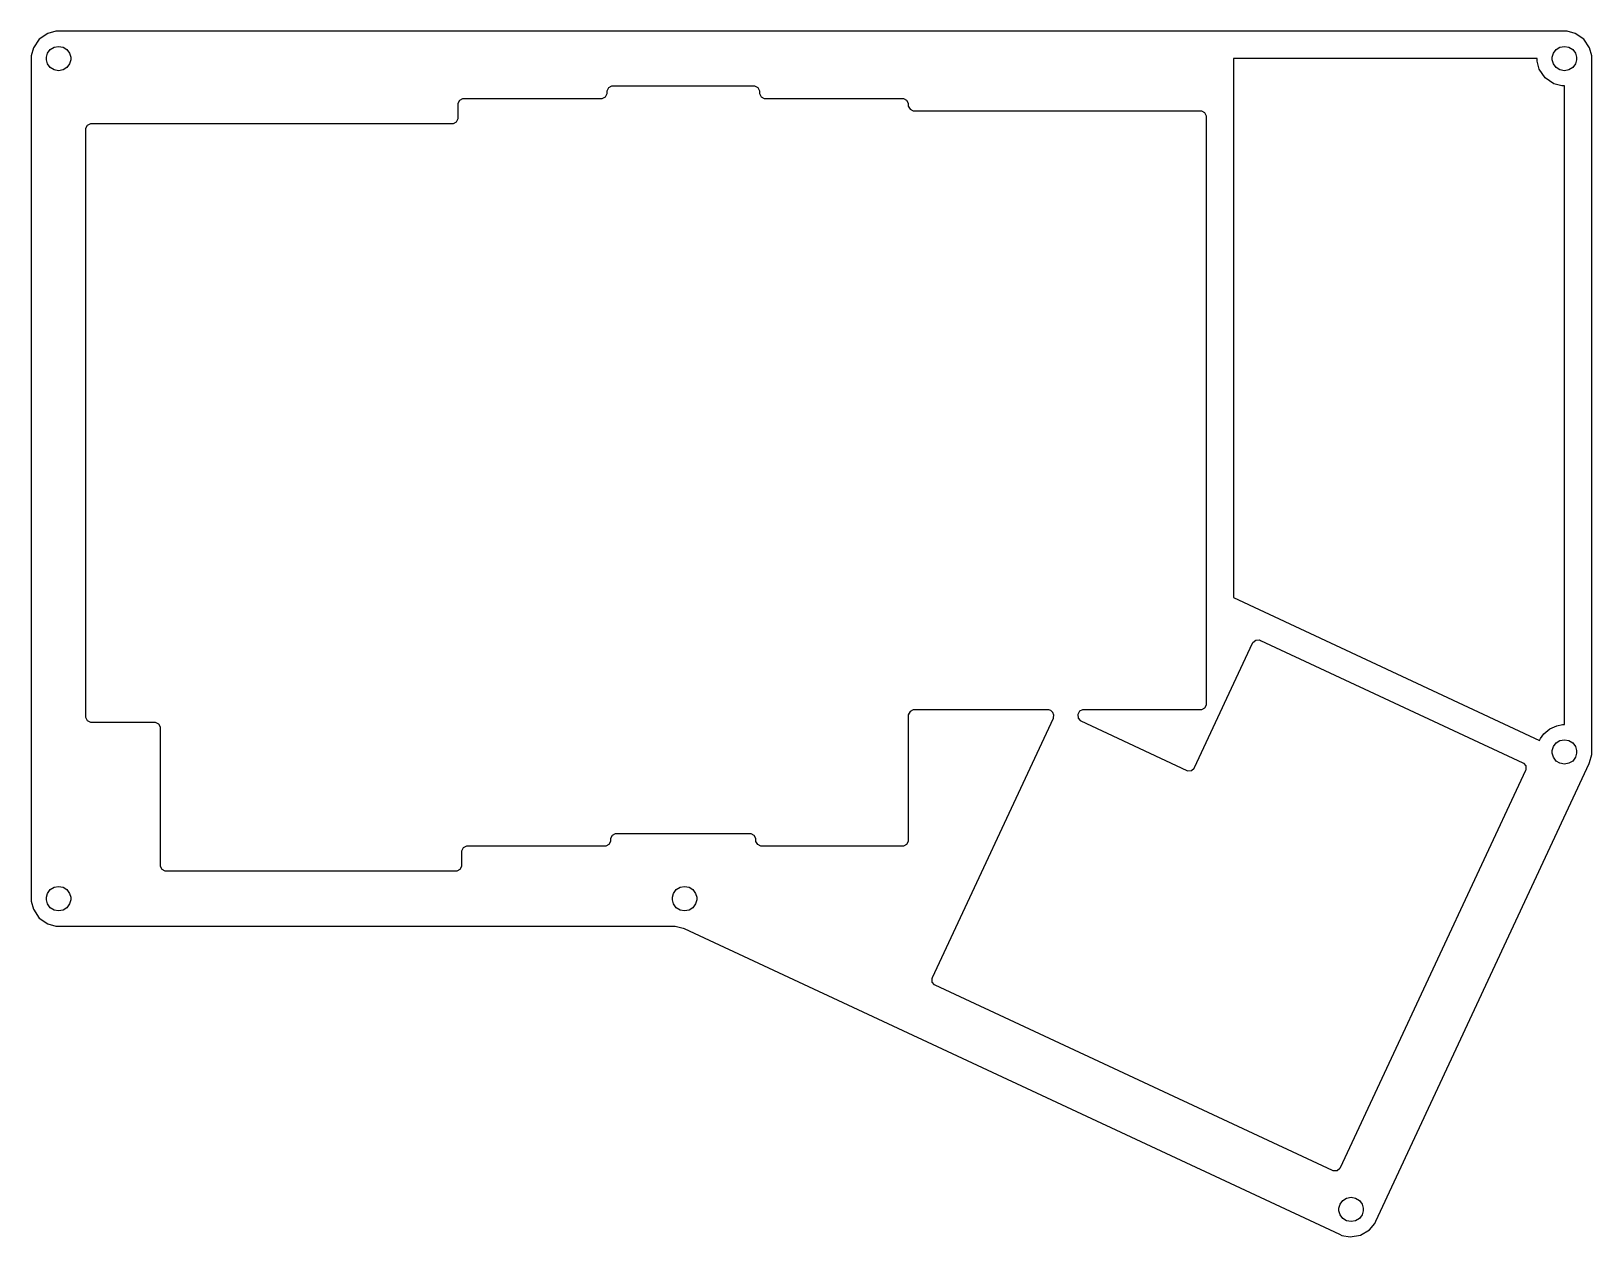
# Model space of a CAD drawing. Extents: x 0 to 200, y 0 to 154.
import ezdxf

# ---------------------------------------------------------------- set-up
doc = ezdxf.new("R2010")
doc.units = 0
doc.layers.get('0').update_dxf_attribs({"linetype": 'CONTINUOUS'})

msp = doc.modelspace()

# ---------------------------------------------------------------- linework, layer by layer
at = {"color": 1}
for p, q in [((2.18695, 154.193), (1.07349, 153.443)), ((3.20807, 154.467), (2.18695, 154.193)), ((3.54983, 154.467), (3.20807, 154.467)), ((196.202, 154.467), (3.54983, 154.467)), ((196.543, 154.467), (196.202, 154.467)), ((197.564, 154.193), (196.543, 154.467)), ((198.676, 153.443), (197.564, 154.193)), ((0.32384, 152.33), (0.04961, 151.309)), ((1.07349, 153.443), (0.32384, 152.33)), ((2.13183, 151.646), (2.48322, 152.13)), ((2.48322, 152.13), (2.97932, 152.421)), ((2.97932, 152.421), (3.54983, 152.517)), ((3.54983, 152.517), (4.11896, 152.421)), ((4.11896, 152.421), (4.61504, 152.13)), ((4.61504, 152.13), (4.96644, 151.646)), ((194.784, 151.646), (195.136, 152.13)), ((195.136, 152.13), (195.632, 152.421)), ((195.632, 152.421), (196.201, 152.517)), ((196.201, 152.517), (196.77, 152.421)), ((196.77, 152.421), (197.266, 152.13)), ((197.266, 152.13), (197.618, 151.646)), ((199.426, 152.33), (198.676, 153.443)), ((199.701, 151.309), (199.426, 152.33)), ((0.04961, 151.309), (0.04961, 150.967)), ((0.04961, 150.967), (0.04961, 43.4813)), ((1.99953, 151.138), (2.13183, 151.646)), ((1.99953, 150.967), (1.99953, 151.138)), ((1.99953, 150.797), (1.99953, 150.967)), ((2.13183, 150.289), (1.99953, 150.797)), ((2.48322, 149.805), (2.13183, 150.289)), ((2.97932, 149.514), (2.48322, 149.805)), ((4.61504, 149.805), (4.11896, 149.514)), ((4.96644, 150.289), (4.61504, 149.805)), ((4.96644, 151.646), (5.10011, 151.138)), ((5.10011, 150.797), (4.96644, 150.289)), ((5.10011, 151.138), (5.10011, 150.967)), ((5.10011, 150.967), (5.10011, 150.797)), ((192.702, 150.967), (153.859, 150.967)), ((153.859, 150.967), (153.859, 81.9976)), ((192.702, 150.627), (192.702, 150.967)), ((192.977, 149.605), (192.702, 150.627)), ((194.652, 151.138), (194.784, 151.646)), ((194.652, 150.967), (194.652, 151.138)), ((194.652, 150.797), (194.652, 150.967)), ((194.784, 150.289), (194.652, 150.797)), ((195.136, 149.805), (194.784, 150.289)), ((195.632, 149.514), (195.136, 149.805)), ((197.266, 149.805), (196.77, 149.514)), ((197.618, 150.289), (197.266, 149.805)), ((197.618, 151.646), (197.751, 151.138)), ((197.751, 150.797), (197.618, 150.289)), ((197.751, 151.138), (197.751, 150.967)), ((197.751, 150.967), (197.751, 150.797)), ((199.701, 150.967), (199.701, 151.309)), ((199.701, 62.2529), (199.701, 150.967)), ((3.54983, 149.417), (2.97932, 149.514)), ((4.11896, 149.514), (3.54983, 149.417)), ((193.726, 148.492), (192.977, 149.605)), ((194.84, 147.742), (193.726, 148.492)), ((196.201, 149.417), (195.632, 149.514)), ((196.77, 149.514), (196.201, 149.417)), ((54.8915, 145.65), (55.2856, 145.867)), ((55.2856, 145.867), (55.4179, 145.867)), ((55.4179, 145.867), (72.9823, 145.867)), ((72.9823, 145.867), (73.1132, 145.867)), ((73.1132, 145.867), (73.5072, 146.085)), ((73.5072, 146.085), (73.7249, 146.479)), ((73.7249, 146.856), (73.9415, 147.25)), ((73.7249, 146.724), (73.7249, 146.856)), ((73.7249, 146.61), (73.7249, 146.724)), ((73.7249, 146.479), (73.7249, 146.61)), ((73.9415, 147.25), (74.3356, 147.467)), ((74.3356, 147.467), (74.4679, 147.467)), ((74.4679, 147.467), (92.4676, 147.467)), ((92.4676, 147.467), (92.5985, 147.467)), ((92.5985, 147.467), (92.9915, 147.25)), ((92.9915, 147.25), (93.2106, 146.856)), ((93.2106, 146.856), (93.2106, 146.724)), ((93.2106, 146.724), (93.2106, 146.61)), ((93.2106, 146.61), (93.2106, 146.479)), ((93.2106, 146.479), (93.4268, 146.085)), ((93.4268, 146.085), (93.8195, 145.867)), ((93.8195, 145.867), (93.9518, 145.867)), ((93.9518, 145.867), (111.518, 145.867)), ((111.518, 145.867), (111.649, 145.867)), ((111.649, 145.867), (112.042, 145.65)), ((195.86, 147.467), (194.84, 147.742)), ((196.202, 147.467), (195.86, 147.467)), ((196.202, 65.7532), (196.202, 147.467)), ((54.6749, 145.256), (54.8915, 145.65)), ((54.6749, 145.124), (54.6749, 145.256)), ((54.6749, 143.41), (54.6749, 145.124)), ((112.042, 145.65), (112.261, 145.256)), ((112.261, 145.256), (112.261, 145.124)), ((112.261, 145.124), (112.261, 145.01)), ((112.261, 145.01), (112.261, 144.879)), ((112.261, 144.879), (112.477, 144.485)), ((112.477, 144.485), (112.869, 144.267)), ((112.869, 144.267), (113.002, 144.267)), ((113.002, 144.267), (149.618, 144.267)), ((149.618, 144.267), (149.749, 144.267)), ((149.749, 144.267), (150.142, 144.05)), ((150.142, 144.05), (150.361, 143.656)), ((7.05005, 142.057), (7.26641, 142.451)), ((7.05005, 141.924), (7.05005, 142.057)), ((7.05005, 66.7741), (7.05005, 141.924)), ((7.26641, 142.451), (7.6605, 142.667)), ((7.6605, 142.667), (7.79279, 142.667)), ((7.79279, 142.667), (53.9323, 142.667)), ((53.9323, 142.667), (54.0632, 142.667)), ((54.0632, 142.667), (54.4572, 142.885)), ((54.4572, 142.885), (54.6749, 143.279)), ((54.6749, 143.279), (54.6749, 143.41)), ((150.361, 143.656), (150.361, 143.524)), ((150.361, 143.524), (150.361, 68.374)), ((153.859, 81.9976), (193.03, 63.7328)), ((148.889, 60.2534), (156.312, 76.1725)), ((156.312, 76.1725), (156.355, 76.2663)), ((156.355, 76.2663), (156.731, 76.557)), ((156.731, 76.557), (157.205, 76.5761)), ((157.205, 76.5761), (157.299, 76.532)), ((157.299, 76.532), (190.877, 60.875)), ((150.361, 68.2431), (150.142, 67.849)), ((150.361, 68.374), (150.361, 68.2431)), ((7.05005, 66.6433), (7.05005, 66.7741)), ((7.26641, 66.2492), (7.05005, 66.6433)), ((7.6605, 66.0315), (7.26641, 66.2492)), ((7.79279, 66.0315), (7.6605, 66.0315)), ((15.8323, 66.0315), (7.79279, 66.0315)), ((15.9632, 66.0315), (15.8323, 66.0315)), ((16.3573, 65.8153), (15.9632, 66.0315)), ((112.477, 67.4151), (112.261, 67.0207)), ((112.261, 67.0207), (112.261, 66.8884)), ((112.261, 66.8884), (112.261, 50.9242)), ((112.869, 67.6314), (112.477, 67.4151)), ((113.002, 67.6314), (112.869, 67.6314)), ((130.145, 67.6314), (113.002, 67.6314)), ((115.338, 33.3802), (130.817, 66.5759)), ((130.236, 67.6314), (130.145, 67.6314)), ((130.51, 67.5361), (130.236, 67.6314)), ((130.77, 67.2881), (130.51, 67.5361)), ((130.885, 66.9491), (130.77, 67.2881)), ((130.817, 66.5759), (130.856, 66.6598)), ((130.856, 66.6598), (130.885, 66.9491)), ((134.173, 67.4578), (133.933, 67.05)), ((133.933, 67.05), (133.978, 66.5797)), ((133.978, 66.5797), (134.235, 66.2686)), ((134.536, 67.6314), (134.173, 67.4578)), ((134.235, 66.2686), (134.345, 66.216)), ((134.345, 66.216), (147.902, 59.895)), ((134.659, 67.6314), (134.536, 67.6314)), ((149.618, 67.6314), (134.659, 67.6314)), ((149.749, 67.6314), (149.618, 67.6314)), ((150.142, 67.849), (149.749, 67.6314)), ((16.5751, 65.4209), (16.3573, 65.8153)), ((16.5751, 65.2886), (16.5751, 65.4209)), ((16.5751, 47.7241), (16.5751, 65.2886)), ((193.03, 63.7328), (193.133, 63.9576)), ((193.133, 63.9576), (193.576, 64.5693)), ((193.576, 64.5693), (194.32, 65.206)), ((194.32, 65.206), (195.213, 65.611)), ((195.213, 65.611), (195.954, 65.7532)), ((195.954, 65.7532), (196.202, 65.7532)), ((194.652, 62.4237), (194.784, 62.9324)), ((194.652, 62.2529), (194.652, 62.4237)), ((194.652, 62.0847), (194.652, 62.2529)), ((194.784, 61.5763), (194.652, 62.0847)), ((194.784, 62.9324), (195.136, 63.416)), ((195.136, 63.416), (195.632, 63.7067)), ((195.632, 63.7067), (196.201, 63.803)), ((196.201, 63.803), (196.77, 63.7067)), ((196.77, 63.7067), (197.266, 63.416)), ((197.266, 63.416), (197.618, 62.9324)), ((197.618, 62.9324), (197.751, 62.4237)), ((197.751, 62.0847), (197.618, 61.5763)), ((197.751, 62.4237), (197.751, 62.2529)), ((197.751, 62.2529), (197.751, 62.0847)), ((199.427, 60.8902), (199.701, 61.9125)), ((199.701, 61.9125), (199.701, 62.2529)), ((148.47, 59.8703), (148.845, 60.161)), ((148.845, 60.161), (148.889, 60.2534)), ((172.078, 2.24069), (199.373, 60.7741)), ((190.877, 60.875), (190.97, 60.8323)), ((190.97, 60.8323), (191.261, 60.4559)), ((191.28, 59.9817), (191.237, 59.8883)), ((191.261, 60.4559), (191.28, 59.9817)), ((195.136, 61.0912), (194.784, 61.5763)), ((195.632, 60.802), (195.136, 61.0912)), ((196.201, 60.7039), (195.632, 60.802)), ((196.77, 60.802), (196.201, 60.7039)), ((197.266, 61.0912), (196.77, 60.802)), ((197.618, 61.5763), (197.266, 61.0912)), ((199.373, 60.7741), (199.427, 60.8902)), ((147.902, 59.895), (147.995, 59.8523)), ((147.995, 59.8523), (148.47, 59.8703)), ((191.237, 59.8883), (167.528, 9.04406)), ((55.3268, 49.965), (55.1106, 49.5723)), ((55.7195, 50.1812), (55.3268, 49.965)), ((55.8518, 50.1812), (55.7195, 50.1812)), ((73.4176, 50.1812), (55.8518, 50.1812)), ((73.5485, 50.1812), (73.4176, 50.1812)), ((73.9415, 50.4003), (73.5485, 50.1812)), ((74.1606, 50.7929), (73.9415, 50.4003)), ((74.3768, 51.5648), (74.1606, 51.1722)), ((74.1606, 51.1722), (74.1606, 51.0399)), ((74.1606, 51.0399), (74.1606, 50.9242)), ((74.1606, 50.9242), (74.1606, 50.7929)), ((74.7695, 51.7811), (74.3768, 51.5648)), ((74.9018, 51.7811), (74.7695, 51.7811)), ((92.0323, 51.7811), (74.9018, 51.7811)), ((92.1632, 51.7811), (92.0323, 51.7811)), ((92.5572, 51.5648), (92.1632, 51.7811)), ((92.7749, 51.1722), (92.5572, 51.5648)), ((92.7749, 51.0399), (92.7749, 51.1722)), ((92.7749, 50.9242), (92.7749, 51.0399)), ((92.7749, 50.7929), (92.7749, 50.9242)), ((92.9915, 50.4003), (92.7749, 50.7929)), ((93.3856, 50.1812), (92.9915, 50.4003)), ((93.5179, 50.1812), (93.3856, 50.1812)), ((111.518, 50.1812), (93.5179, 50.1812)), ((111.649, 50.1812), (111.518, 50.1812)), ((112.042, 50.4003), (111.649, 50.1812)), ((112.261, 50.7929), (112.042, 50.4003)), ((112.261, 50.9242), (112.261, 50.7929)), ((55.1106, 49.5723), (55.1106, 49.44)), ((55.1106, 49.44), (55.1106, 47.7241)), ((16.5751, 47.5933), (16.5751, 47.7241)), ((16.7914, 47.1992), (16.5751, 47.5933)), ((17.1855, 46.9815), (16.7914, 47.1992)), ((17.3178, 46.9815), (17.1855, 46.9815)), ((54.3676, 46.9815), (17.3178, 46.9815)), ((54.4985, 46.9815), (54.3676, 46.9815)), ((54.8915, 47.1992), (54.4985, 46.9815)), ((55.1106, 47.5933), (54.8915, 47.1992)), ((55.1106, 47.7241), (55.1106, 47.5933)), ((1.99953, 43.652), (2.13183, 44.1607)), ((2.13183, 44.1607), (2.48322, 44.6444)), ((2.48322, 44.6444), (2.97932, 44.9351)), ((2.97932, 44.9351), (3.54983, 45.0314)), ((3.54983, 45.0314), (4.11896, 44.9351)), ((4.11896, 44.9351), (4.61504, 44.6444)), ((4.61504, 44.6444), (4.96644, 44.1607)), ((4.96644, 44.1607), (5.10011, 43.652)), ((82.0872, 43.652), (82.2194, 44.1607)), ((82.2194, 44.1607), (82.5708, 44.6444)), ((82.5708, 44.6444), (83.0668, 44.9351)), ((83.0668, 44.9351), (83.6359, 45.0314)), ((83.6359, 45.0314), (84.2049, 44.9351)), ((84.2049, 44.9351), (84.7012, 44.6444)), ((84.7012, 44.6444), (85.0526, 44.1607)), ((85.0526, 44.1607), (85.1863, 43.652)), ((0.04961, 43.4813), (0.04961, 43.1408)), ((0.04961, 43.1408), (0.32384, 42.1199)), ((0.32384, 42.1199), (1.07349, 41.0076)), ((1.99953, 43.4813), (1.99953, 43.652)), ((1.99953, 43.313), (1.99953, 43.4813)), ((2.13183, 42.8046), (1.99953, 43.313)), ((2.48322, 42.3196), (2.13183, 42.8046)), ((2.97932, 42.0303), (2.48322, 42.3196)), ((3.54983, 41.9322), (2.97932, 42.0303)), ((4.11896, 42.0303), (3.54983, 41.9322)), ((4.61504, 42.3196), (4.11896, 42.0303)), ((4.96644, 42.8046), (4.61504, 42.3196)), ((5.10011, 43.313), (4.96644, 42.8046)), ((5.10011, 43.652), (5.10011, 43.4813)), ((5.10011, 43.4813), (5.10011, 43.313)), ((82.0872, 43.4813), (82.0872, 43.652)), ((82.0872, 43.313), (82.0872, 43.4813)), ((82.2194, 42.8046), (82.0872, 43.313)), ((82.5708, 42.3196), (82.2194, 42.8046)), ((83.0668, 42.0303), (82.5708, 42.3196)), ((83.6359, 41.9322), (83.0668, 42.0303)), ((84.2049, 42.0303), (83.6359, 41.9322)), ((84.7012, 42.3196), (84.2049, 42.0303)), ((85.0526, 42.8046), (84.7012, 42.3196)), ((85.1863, 43.313), (85.0526, 42.8046)), ((85.1863, 43.652), (85.1863, 43.4813)), ((85.1863, 43.4813), (85.1863, 43.313)), ((1.07349, 41.0076), (2.18695, 40.2579)), ((2.18695, 40.2579), (3.20807, 39.9824)), ((3.20807, 39.9824), (3.54983, 39.9824)), ((3.54983, 39.9824), (82.0843, 39.9824)), ((82.0843, 39.9824), (82.4537, 39.9824)), ((82.4537, 39.9824), (83.4485, 39.7083)), ((83.4485, 39.7083), (83.5642, 39.6543)), ((83.5642, 39.6543), (167.428, 0.54708)), ((115.293, 33.2879), (115.338, 33.3802)), ((115.313, 32.8125), (115.293, 33.2879)), ((115.604, 32.4376), (115.313, 32.8125)), ((115.697, 32.3935), (115.604, 32.4376)), ((166.541, 8.6844), (115.697, 32.3935)), ((166.634, 8.64168), (166.541, 8.6844)), ((167.108, 8.6596), (166.634, 8.64168)), ((167.484, 8.95174), (167.108, 8.6596)), ((167.528, 9.04406), (167.484, 8.95174)), ((167.357, 3.89019), (167.489, 4.39872)), ((167.489, 4.39872), (167.841, 4.88237)), ((167.841, 4.88237), (168.337, 5.17317)), ((168.337, 5.17317), (168.906, 5.26962)), ((168.906, 5.26962), (169.475, 5.17317)), ((169.475, 5.17317), (169.972, 4.88237)), ((169.972, 4.88237), (170.323, 4.39872)), ((170.323, 4.39872), (170.457, 3.89019)), ((167.357, 3.71934), (167.357, 3.89019)), ((167.357, 3.54983), (167.357, 3.71934)), ((167.489, 3.04133), (167.357, 3.54983)), ((167.841, 2.55764), (167.489, 3.04133)), ((168.337, 2.26687), (167.841, 2.55764)), ((168.906, 2.16903), (168.337, 2.26687)), ((169.475, 2.26687), (168.906, 2.16903)), ((169.972, 2.55764), (169.475, 2.26687)), ((170.323, 3.04133), (169.972, 2.55764)), ((170.457, 3.54983), (170.323, 3.04133)), ((170.457, 3.89019), (170.457, 3.71934)), ((170.457, 3.71934), (170.457, 3.54983)), ((171.934, 1.93201), (172.078, 2.24069)), ((167.428, 0.54708), (167.735, 0.40376)), ((167.735, 0.40376), (168.778, 0.22049)), ((168.778, 0.22049), (170.104, 0.43133)), ((170.104, 0.43133), (171.253, 1.12172)), ((171.253, 1.12172), (171.934, 1.93201))]:
    msp.add_line(p, q, dxfattribs=at)

doc.saveas('drawing.dxf')
